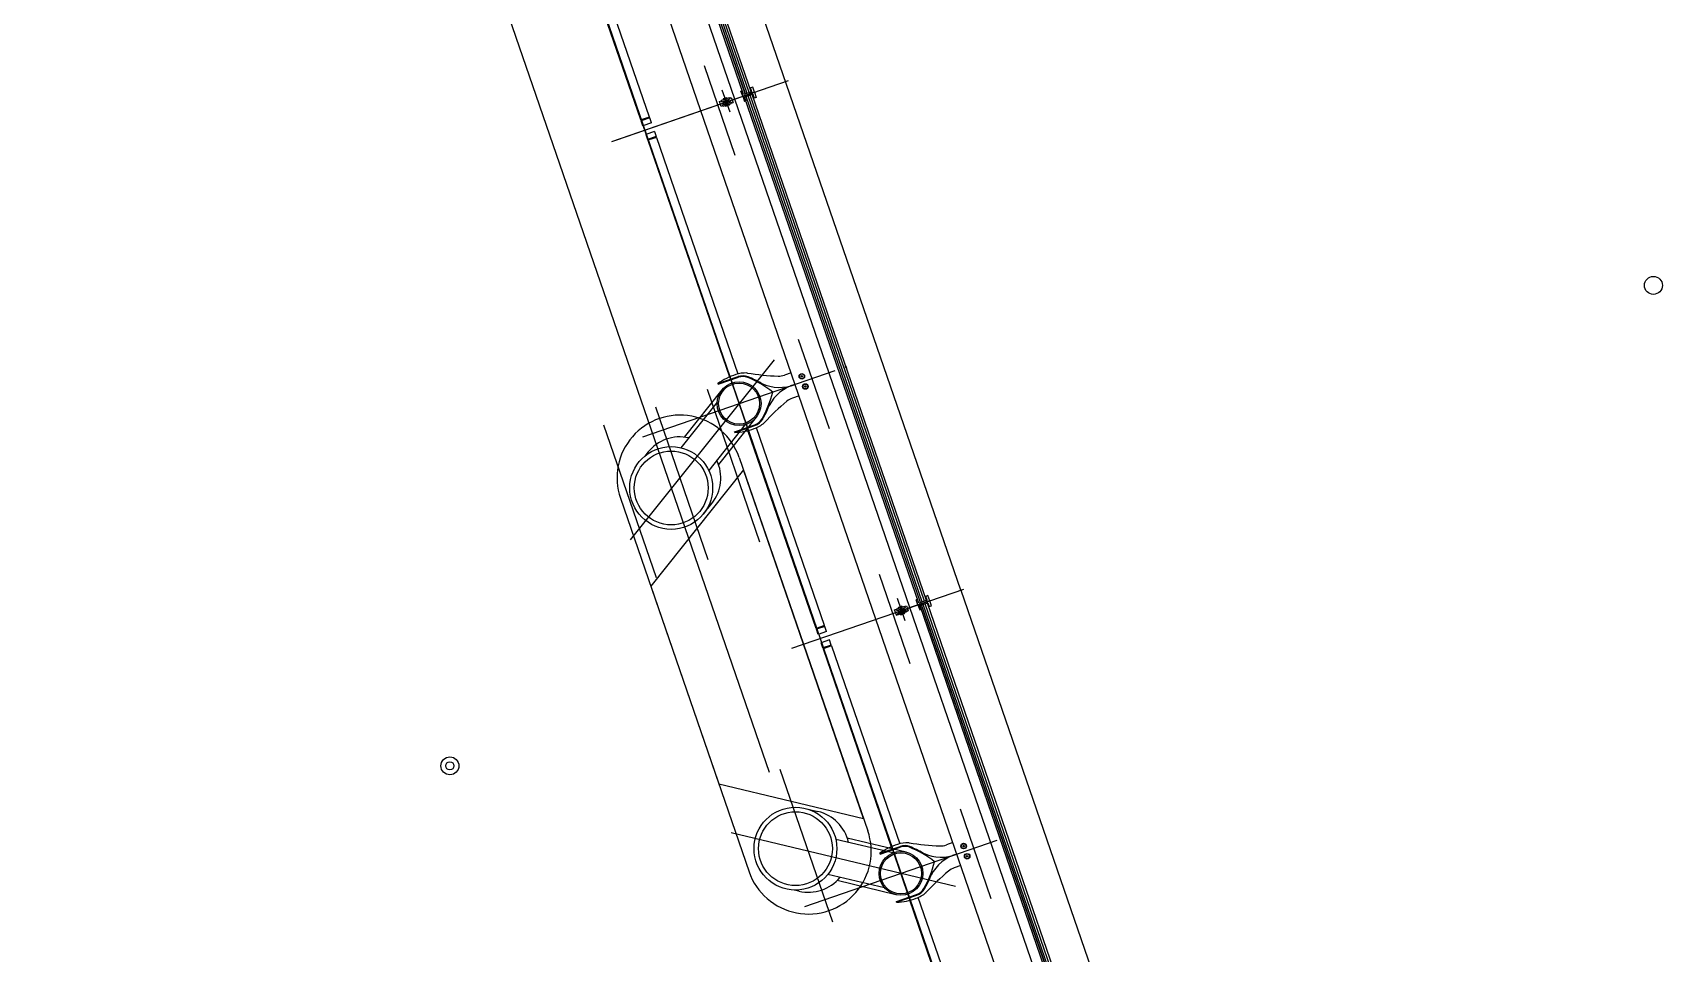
# Model space of a CAD drawing. Extents: x 809487 to 809680, y 818779 to 819225.
# Drawn here: x 809576.81 to 809585.9, y 819064.12 to 819069.26 of the extents above; entities that cross this region are included whole.
import ezdxf

# ---------------------------------------------------------------- set-up
doc = ezdxf.new("R2010")
doc.units = 0
for name, color, linetype in [('F-RC', 7, 'Continuous'), ('MAJ214__', 7, 'Continuous'), ('MAJ270__', 7, 'Continuous'), ('MAJ292__', 7, 'Continuous'), ('MAJ314__', 7, 'Continuous'), ('MAJ314__scope', 7, 'Continuous')]:
    doc.layers.add(name, color=color, linetype=linetype)

msp = doc.modelspace()

# ---------------------------------------------------------------- linework, layer by layer
at = {"layer": 'F-RC'}
for p, q in [((809580.2035, 819068.7715), (809579.7412, 819070.1141)), ((809580.2508, 819068.7877), (809579.7885, 819070.1304)), ((809580.2508, 819068.7877), (809580.2035, 819068.7715)), ((809580.2524, 819068.783), (809580.2052, 819068.7667)), ((809580.2149, 819068.7384), (809580.2052, 819068.7667)), ((809580.2071, 819068.7674), (809580.2054, 819068.7721)), ((809580.2622, 819068.7546), (809580.2149, 819068.7384)), ((809580.2506, 819068.7824), (809580.2489, 819068.7871)), ((809580.2622, 819068.7546), (809580.2524, 819068.783)), ((809580.2785, 819068.7074), (809580.2312, 819068.6911)), ((809580.2312, 819068.6911), (809580.241, 819068.6627)), ((809580.2883, 819068.679), (809580.241, 819068.6627)), ((809580.2899, 819068.6743), (809580.2426, 819068.658)), ((809580.2426, 819068.658), (809580.6972, 819067.3379)), ((809580.2429, 819068.6634), (809580.2445, 819068.6586)), ((809580.2785, 819068.7074), (809580.2883, 819068.679)), ((809580.2864, 819068.6783), (809580.288, 819068.6736)), ((809580.2899, 819068.6743), (809580.7443, 819067.3546)), ((809581.1802, 819065.9349), (809580.8001, 819067.039)), ((809581.2275, 819065.9512), (809580.8475, 819067.0549)), ((809581.2275, 819065.9512), (809581.1802, 819065.9349)), ((809581.2292, 819065.9464), (809581.1819, 819065.9302)), ((809581.1916, 819065.9018), (809581.1819, 819065.9302)), ((809581.1838, 819065.9308), (809581.1821, 819065.9355)), ((809581.2389, 819065.9181), (809581.1916, 819065.9018)), ((809581.2273, 819065.9458), (809581.2256, 819065.9505)), ((809581.2389, 819065.9181), (809581.2292, 819065.9464)), ((809581.2552, 819065.8708), (809581.2079, 819065.8545)), ((809581.2552, 819065.8708), (809581.2079, 819065.8545)), ((809581.2177, 819065.8262), (809581.2079, 819065.8545)), ((809581.265, 819065.8424), (809581.2177, 819065.8262)), ((809581.2666, 819065.8377), (809581.2193, 819065.8214)), ((809581.2212, 819065.8221), (809581.2196, 819065.8268)), ((809581.265, 819065.8424), (809581.2552, 819065.8708)), ((809581.2647, 819065.8371), (809581.2631, 819065.8418)), ((809581.2666, 819065.8377), (809581.6466, 819064.734)), ((809581.2193, 819065.8214), (809581.5995, 819064.7174)), ((809582.1488, 819063.122), (809581.7024, 819064.4185)), ((809582.1961, 819063.1383), (809581.7498, 819064.4343))]:
    msp.add_line(p, q, dxfattribs=at)
at = {"layer": 'MAJ214__'}
for p, q in [((809580.7856, 819068.9164), (809579.8138, 819071.7387)), ((809580.7863, 819068.9166), (809579.8145, 819071.739)), ((809580.7958, 819068.9199), (809579.824, 819071.7422)), ((809580.8071, 819068.9238), (809579.8353, 819071.7461)), ((809581.7033, 819066.0515), (809579.7515, 819071.7199)), ((809580.6413, 819068.8746), (809580.6517, 819068.8782)), ((809580.6511, 819068.8462), (809580.6413, 819068.8746)), ((809580.6615, 819068.8498), (809580.6511, 819068.8462)), ((809580.696, 819068.8947), (809580.652, 819068.8796)), ((809580.6534, 819068.8721), (809580.661, 819068.8748)), ((809580.6667, 819068.8582), (809580.6591, 819068.8556)), ((809580.6611, 819068.8748), (809580.6919, 819068.8854)), ((809580.6618, 819068.8872), (809580.6836, 819068.8947)), ((809580.6624, 819068.8885), (809580.6618, 819068.8872)), ((809580.6618, 819068.8872), (809580.6628, 819068.8844)), ((809580.6823, 819068.8953), (809580.6624, 819068.8885)), ((809580.6628, 819068.8844), (809580.6845, 819068.8919)), ((809580.6651, 819068.8852), (809580.6648, 819068.8845)), ((809580.665, 819068.8841), (809580.6648, 819068.8845)), ((809580.6668, 819068.8583), (809580.6976, 819068.8689)), ((809580.6958, 819068.8592), (809580.674, 819068.8517)), ((809580.674, 819068.8517), (809580.675, 819068.8489)), ((809580.6967, 819068.8564), (809580.675, 819068.8489)), ((809580.6763, 819068.8483), (809580.675, 819068.8489)), ((809580.6759, 819068.8524), (809580.6756, 819068.8533)), ((809580.6763, 819068.8483), (809580.6961, 819068.8551)), ((809580.6822, 819068.891), (809580.6828, 819068.8907)), ((809580.6823, 819068.8953), (809580.6836, 819068.8947)), ((809580.683, 819068.8903), (809580.6828, 819068.8907)), ((809580.6836, 819068.8947), (809580.6845, 819068.8919)), ((809580.6995, 819068.888), (809580.6919, 819068.8854)), ((809580.6939, 819068.8586), (809580.6935, 819068.8595)), ((809580.6958, 819068.8592), (809580.6967, 819068.8564)), ((809580.6961, 819068.8551), (809580.6967, 819068.8564)), ((809580.6971, 819068.8938), (809580.7075, 819068.8974)), ((809580.7068, 819068.8654), (809580.7172, 819068.869)), ((809580.7075, 819068.8974), (809580.7172, 819068.869)), ((809581.7623, 819066.0798), (809580.7905, 819068.9022)), ((809581.763, 819066.08), (809580.7912, 819068.9024)), ((809581.7725, 819066.0833), (809580.8007, 819068.9057)), ((809581.7838, 819066.0872), (809580.812, 819068.9096)), ((809581.618, 819066.038), (809581.6284, 819066.0416)), ((809581.6229, 819066.0239), (809581.618, 819066.038)), ((809581.6278, 819066.0097), (809581.6229, 819066.0239)), ((809581.6245, 819066.0191), (809581.6278, 819066.0097)), ((809581.6278, 819066.0097), (809581.6382, 819066.0133)), ((809581.6382, 819066.0133), (809581.6278, 819066.0097)), ((809581.6727, 819066.0582), (809581.6287, 819066.043)), ((809581.6301, 819066.0356), (809581.6377, 819066.0382)), ((809581.6358, 819066.019), (809581.6434, 819066.0216)), ((809581.6434, 819066.0216), (809581.6358, 819066.019)), ((809581.6378, 819066.0382), (809581.6686, 819066.0488)), ((809581.6385, 819066.0506), (809581.6603, 819066.0581)), ((809581.6391, 819066.0519), (809581.6385, 819066.0506)), ((809581.6385, 819066.0506), (809581.6395, 819066.0478)), ((809581.659, 819066.0588), (809581.6391, 819066.0519)), ((809581.6833, 819066.0275), (809581.6393, 819066.0123)), ((809581.6395, 819066.0478), (809581.6612, 819066.0553)), ((809581.6419, 819066.0486), (809581.6415, 819066.048)), ((809581.6417, 819066.0475), (809581.6415, 819066.048)), ((809581.6435, 819066.0217), (809581.6743, 819066.0323)), ((809581.6435, 819066.0217), (809581.6743, 819066.0323)), ((809581.6507, 819066.0152), (809581.6725, 819066.0227)), ((809581.6725, 819066.0227), (809581.6507, 819066.0152)), ((809581.6517, 819066.0124), (809581.6507, 819066.0152)), ((809581.6507, 819066.0152), (809581.6517, 819066.0124)), ((809581.6517, 819066.0124), (809581.6734, 819066.0198)), ((809581.6734, 819066.0198), (809581.6517, 819066.0124)), ((809581.653, 819066.0117), (809581.6517, 819066.0124)), ((809581.653, 819066.0117), (809581.6517, 819066.0124)), ((809581.6523, 819066.0168), (809581.6524, 819066.0163)), ((809581.6526, 819066.0158), (809581.6523, 819066.0168)), ((809581.6531, 819066.016), (809581.6524, 819066.0163)), ((809581.6728, 819066.0186), (809581.653, 819066.0117)), ((809581.653, 819066.0117), (809581.6728, 819066.0186)), ((809581.6589, 819066.0545), (809581.6595, 819066.0542)), ((809581.659, 819066.0588), (809581.6603, 819066.0581)), ((809581.6597, 819066.0537), (809581.6595, 819066.0542)), ((809581.6603, 819066.0581), (809581.6612, 819066.0553)), ((809581.6762, 819066.0515), (809581.6686, 819066.0488)), ((809581.6701, 819066.0219), (809581.6704, 819066.0225)), ((809581.6702, 819066.023), (809581.6704, 819066.0225)), ((809581.6706, 819066.022), (809581.6702, 819066.023)), ((809581.6734, 819066.0198), (809581.6725, 819066.0227)), ((809581.6725, 819066.0227), (809581.6734, 819066.0198)), ((809581.6728, 819066.0186), (809581.6734, 819066.0198)), ((809581.6728, 819066.0186), (809581.6734, 819066.0198)), ((809581.6738, 819066.0572), (809581.6842, 819066.0608)), ((809581.6819, 819066.0349), (809581.6743, 819066.0323)), ((809581.6835, 819066.0289), (809581.6939, 819066.0325)), ((809581.6835, 819066.0289), (809581.6939, 819066.0325)), ((809581.6842, 819066.0608), (809581.6891, 819066.0466)), ((809581.6891, 819066.0466), (809581.6939, 819066.0325)), ((809581.6939, 819066.0325), (809581.6907, 819066.0419)), ((809582.68, 819063.215), (809581.7033, 819066.0515)), ((809582.739, 819063.2432), (809581.7672, 819066.0656)), ((809582.7397, 819063.2435), (809581.7679, 819066.0659)), ((809582.7492, 819063.2467), (809581.7774, 819066.0691)), ((809582.7605, 819063.2507), (809581.7887, 819066.073))]:
    msp.add_line(p, q, dxfattribs=at)
for points in [[(809580.6626, 819068.8489), (809580.7066, 819068.864)], [(809580.6329, 819067.301), (809580.7457, 819067.3398)], [(809580.7268, 819067.0285), (809580.8396, 819067.0673)], [(809581.6393, 819066.0123), (809581.6833, 819066.0275)], [(809581.5353, 819064.6805), (809581.6481, 819064.7193)], [(809581.6291, 819064.408), (809581.7419, 819064.4468)]]:
    msp.add_lwpolyline(points, dxfattribs=at)
for centre, radius in [((809580.6793, 819068.8718), 0.006), ((809581.1005, 819067.3413), 0.0155), ((809581.1005, 819067.3413), 0.0135), ((809581.1005, 819067.3413), 0.0042), ((809581.1201, 819067.2846), 0.0155), ((809581.1201, 819067.2846), 0.0135), ((809581.1201, 819067.2846), 0.0042), ((809582.0028, 819064.7208), 0.0155), ((809582.0028, 819064.7208), 0.0135), ((809582.0028, 819064.7208), 0.0042), ((809582.0224, 819064.6641), 0.0155), ((809582.0224, 819064.6641), 0.0135), ((809582.0224, 819064.6641), 0.0042)]:
    msp.add_circle(centre, radius, dxfattribs=at)
for centre, radius, start, end in [((809580.6793, 819068.8718), 0.0095, 146.69488, 251.30512), ((809580.6793, 819068.8718), 0.0109, 101.1265, 116.87349), ((809580.6793, 819068.8718), 0.0109, 281.1265, 296.87349), ((809580.6793, 819068.8718), 0.0095, 325.18264, 72.81736), ((809580.7715, 819067.2649), 0.0792, 68.03764, 109), ((809580.5891, 819066.8125), 0.567, 59.89592, 68.03764), ((809580.8835, 819067.3204), 0.02, 239.89592, 251.32459), ((809580.9755, 819067.5101), 0.2307, 244.76877, 292.32268), ((809581.1254, 819067.0746), 0.2307, 105.67731, 153.23123), ((809581.1254, 819067.0746), 0.2307, 105.67731, 112.32268), ((809580.9755, 819067.5101), 0.2307, 285.67731, 292.32268), ((809580.8138, 819067.1422), 0.0792, 289, 329.96236), ((809580.3915, 819067.3864), 0.567, 329.96236, 338.10407), ((809580.9362, 819067.1675), 0.02, 146.67541, 158.10407), ((809581.656, 819066.0352), 0.0095, 146.69488, 199.00008), ((809581.656, 819066.0352), 0.0095, 198.99991, 251.30512), ((809581.656, 819066.0352), 0.0095, 199.00008, 251.30512), ((809581.656, 819066.0352), 0.006, 18.99986, 199.00013), ((809581.656, 819066.0352), 0.006, 198.99986, 19.00013), ((809581.656, 819066.0352), 0.006, 199.00013, 18.99986), ((809581.656, 819066.0352), 0.0109, 101.1265, 116.87349), ((809581.656, 819066.0352), 0.0109, 281.1265, 296.87349), ((809581.656, 819066.0352), 0.0109, 281.1265, 296.87349), ((809581.656, 819066.0352), 0.0095, 18.99991, 72.81736), ((809581.656, 819066.0352), 0.0095, 325.18264, 19.00008), ((809581.656, 819066.0352), 0.0095, 325.18264, 18.99991), ((809581.6739, 819064.6444), 0.0792, 68.03764, 109), ((809581.4914, 819064.192), 0.567, 59.89592, 68.03764), ((809581.7859, 819064.6999), 0.02, 239.89592, 251.32459), ((809581.8778, 819064.8896), 0.2307, 244.76877, 292.32268), ((809582.0277, 819064.4541), 0.2307, 105.67731, 153.23123), ((809581.8778, 819064.8896), 0.2307, 285.67731, 292.32268), ((809582.0277, 819064.4541), 0.2307, 105.67731, 112.32268), ((809581.2938, 819064.7659), 0.567, 329.96236, 338.10407), ((809581.8385, 819064.547), 0.02, 146.67541, 158.10407), ((809581.7161, 819064.5217), 0.0792, 289, 329.96236)]:
    msp.add_arc(centre, radius, start, end, dxfattribs=at)
for points, degree in [([(809580.6517, 819068.8789), (809580.6517, 819068.8789), (809580.6517, 819068.879), (809580.6517, 819068.8791), (809580.6517, 819068.8791), (809580.6517, 819068.8792), (809580.6518, 819068.8792), (809580.6518, 819068.8793), (809580.6518, 819068.8793), (809580.6518, 819068.8794), (809580.6518, 819068.8794), (809580.6519, 819068.8795), (809580.6519, 819068.8795), (809580.6519, 819068.8796), (809580.652, 819068.8796), (809580.652, 819068.8796)], 3), ([(809580.6525, 819068.8727), (809580.6524, 819068.873), (809580.6523, 819068.8734), (809580.6521, 819068.8742), (809580.652, 819068.8748), (809580.6519, 819068.8759), (809580.6518, 819068.8765), (809580.6517, 819068.8776), (809580.6517, 819068.8783), (809580.6517, 819068.8789)], 3), ([(809580.6525, 819068.8727), (809580.6525, 819068.8727), (809580.6526, 819068.8727), (809580.6526, 819068.8726), (809580.6526, 819068.8726), (809580.6526, 819068.8725), (809580.6526, 819068.8725), (809580.6526, 819068.8725)], 3), ([(809580.6534, 819068.8721), (809580.6534, 819068.8721), (809580.6534, 819068.8721), (809580.6533, 819068.8721), (809580.6533, 819068.8721), (809580.6532, 819068.8721), (809580.6532, 819068.8721), (809580.653, 819068.8721), (809580.653, 819068.8721), (809580.6528, 819068.8722), (809580.6528, 819068.8723), (809580.6527, 819068.8724), (809580.6526, 819068.8724), (809580.6526, 819068.8725)], 3), ([(809580.6587, 819068.8548), (809580.6587, 819068.8549), (809580.6587, 819068.8549), (809580.6586, 819068.855), (809580.6587, 819068.8551), (809580.6587, 819068.8552), (809580.6587, 819068.8553), (809580.6588, 819068.8554), (809580.6588, 819068.8555), (809580.6589, 819068.8555), (809580.659, 819068.8556), (809580.6591, 819068.8556), (809580.6591, 819068.8556), (809580.6591, 819068.8556)], 3), ([(809580.6587, 819068.8548), (809580.6587, 819068.8548), (809580.6587, 819068.8548), (809580.6587, 819068.8548), (809580.6587, 819068.8547), (809580.6587, 819068.8547), (809580.6587, 819068.8547), (809580.6588, 819068.8546)], 3), ([(809580.6619, 819068.8493), (809580.6615, 819068.8497), (809580.6612, 819068.8502), (809580.6605, 819068.8512), (809580.6602, 819068.8517), (809580.6596, 819068.8527), (809580.6594, 819068.8532), (809580.659, 819068.854), (809580.6589, 819068.8543), (809580.6588, 819068.8546)], 3), ([(809580.661, 819068.8748), (809580.661, 819068.8747), (809580.661, 819068.8747), (809580.661, 819068.8746), (809580.6611, 819068.8744), (809580.6612, 819068.8738), (809580.6613, 819068.8734), (809580.6615, 819068.8722), (809580.6616, 819068.8711), (809580.662, 819068.8689), (809580.6623, 819068.8677), (809580.6631, 819068.8654), (809580.6635, 819068.8643), (809580.6645, 819068.8622), (809580.6651, 819068.8612), (809580.6658, 819068.8599), (809580.6661, 819068.8594), (809580.6664, 819068.8588), (809580.6665, 819068.8586), (809580.6666, 819068.8583), (809580.6666, 819068.8583), (809580.6667, 819068.8582)], 3), ([(809580.661, 819068.8748), (809580.661, 819068.8748), (809580.6611, 819068.8748), (809580.6611, 819068.8748)], 2), ([(809580.6626, 819068.8489), (809580.6625, 819068.8489), (809580.6625, 819068.8489), (809580.6624, 819068.8489), (809580.6624, 819068.8489), (809580.6623, 819068.8489), (809580.6623, 819068.8489), (809580.6622, 819068.849), (809580.6622, 819068.849), (809580.6621, 819068.849), (809580.6621, 819068.849), (809580.6621, 819068.8491), (809580.662, 819068.8491), (809580.662, 819068.8492), (809580.6619, 819068.8492), (809580.6619, 819068.8493)], 3), ([(809580.6668, 819068.8583), (809580.6668, 819068.8582), (809580.6667, 819068.8582), (809580.6667, 819068.8582)], 2), ([(809580.6668, 819068.8583), (809580.6668, 819068.8582), (809580.6667, 819068.8582), (809580.6667, 819068.8582)], 2), ([(809580.6722, 819068.8783), (809580.6722, 819068.8783), (809580.6722, 819068.8783), (809580.6721, 819068.8782), (809580.6721, 819068.8781), (809580.6719, 819068.8779), (809580.6718, 819068.8777), (809580.6716, 819068.8774), (809580.6714, 819068.8772), (809580.6713, 819068.877)], 3), ([(809580.6743, 819068.8816), (809580.6732, 819068.8798), (809580.6722, 819068.8783)], 2), ([(809580.6762, 819068.8628), (809580.6764, 819068.8627), (809580.6766, 819068.8627), (809580.677, 819068.8625), (809580.6772, 819068.8625), (809580.6775, 819068.8624), (809580.6776, 819068.8623), (809580.6777, 819068.8623), (809580.6777, 819068.8623), (809580.6777, 819068.8623)], 3), ([(809580.6808, 819068.8813), (809580.6791, 819068.8819), (809580.6772, 819068.8825)], 2), ([(809580.6777, 819068.8623), (809580.6794, 819068.8617), (809580.6814, 819068.8611)], 2), ([(809580.6823, 819068.8808), (809580.6821, 819068.8809), (809580.6819, 819068.8809), (809580.6815, 819068.8811), (809580.6813, 819068.8811), (809580.6811, 819068.8812), (809580.681, 819068.8813), (809580.6809, 819068.8813), (809580.6809, 819068.8813), (809580.6808, 819068.8813)], 3), ([(809580.6842, 819068.862), (809580.6854, 819068.8638), (809580.6864, 819068.8653)], 2), ([(809580.6864, 819068.8653), (809580.6864, 819068.8653), (809580.6864, 819068.8653), (809580.6864, 819068.8654), (809580.6865, 819068.8655), (809580.6866, 819068.8657), (809580.6867, 819068.8659), (809580.687, 819068.8662), (809580.6871, 819068.8664), (809580.6872, 819068.8666)], 3), ([(809580.6976, 819068.8689), (809580.6976, 819068.8689), (809580.6976, 819068.8689), (809580.6975, 819068.869), (809580.6975, 819068.8692), (809580.6973, 819068.8698), (809580.6973, 819068.8702), (809580.6971, 819068.8715), (809580.697, 819068.8725), (809580.6965, 819068.8747), (809580.6962, 819068.8759), (809580.6954, 819068.8782), (809580.695, 819068.8794), (809580.694, 819068.8814), (809580.6935, 819068.8824), (809580.6927, 819068.8837), (809580.6925, 819068.8842), (809580.6921, 819068.8848), (809580.692, 819068.885), (809580.6919, 819068.8853), (809580.6919, 819068.8854), (809580.6919, 819068.8854)], 3), ([(809580.696, 819068.8947), (809580.696, 819068.8947), (809580.696, 819068.8948), (809580.6961, 819068.8947), (809580.6962, 819068.8947), (809580.6962, 819068.8947), (809580.6963, 819068.8947), (809580.6963, 819068.8946), (809580.6963, 819068.8946), (809580.6964, 819068.8946), (809580.6964, 819068.8946), (809580.6965, 819068.8945), (809580.6965, 819068.8945), (809580.6966, 819068.8944), (809580.6966, 819068.8944), (809580.6966, 819068.8943)], 3), ([(809580.6966, 819068.8943), (809580.697, 819068.8939), (809580.6974, 819068.8934), (809580.698, 819068.8924), (809580.6983, 819068.8919), (809580.6989, 819068.8909), (809580.6991, 819068.8904), (809580.6995, 819068.8896), (809580.6997, 819068.8893), (809580.6998, 819068.889)], 3), ([(809580.7052, 819068.8715), (809580.7045, 819068.8712), (809580.7039, 819068.871), (809580.7023, 819068.8705), (809580.7014, 819068.8702), (809580.6998, 819068.8696), (809580.6992, 819068.8694), (809580.6983, 819068.8691), (809580.6979, 819068.869), (809580.6976, 819068.8689)], 3), ([(809580.7052, 819068.8715), (809580.7043, 819068.8712), (809580.7034, 819068.8709), (809580.7025, 819068.8706), (809580.7013, 819068.8701), (809580.7, 819068.8697), (809580.6987, 819068.8692), (809580.6983, 819068.8691), (809580.698, 819068.869), (809580.6976, 819068.8689)], 3), ([(809580.6999, 819068.8888), (809580.6999, 819068.8888), (809580.6999, 819068.8887), (809580.6999, 819068.8886), (809580.6999, 819068.8885), (809580.6999, 819068.8884), (809580.6998, 819068.8883), (809580.6997, 819068.8882), (809580.6997, 819068.8881), (809580.6996, 819068.8881), (809580.6995, 819068.888), (809580.6995, 819068.888), (809580.6995, 819068.888), (809580.6995, 819068.888)], 3), ([(809580.6999, 819068.8888), (809580.6999, 819068.8888), (809580.6998, 819068.8888), (809580.6998, 819068.8889), (809580.6998, 819068.8889), (809580.6998, 819068.8889), (809580.6998, 819068.889), (809580.6998, 819068.889)], 3), ([(809580.7052, 819068.8715), (809580.7052, 819068.8715), (809580.7052, 819068.8715), (809580.7052, 819068.8715), (809580.7053, 819068.8715), (809580.7053, 819068.8715), (809580.7054, 819068.8715), (809580.7055, 819068.8715), (809580.7056, 819068.8715), (809580.7057, 819068.8714), (809580.7058, 819068.8714), (809580.7059, 819068.8712), (809580.7059, 819068.8712), (809580.7059, 819068.8711)], 3), ([(809580.706, 819068.8709), (809580.706, 819068.8709), (809580.706, 819068.871), (809580.706, 819068.871), (809580.706, 819068.871), (809580.706, 819068.8711), (809580.7059, 819068.8711), (809580.7059, 819068.8711)], 3), ([(809580.706, 819068.8709), (809580.7061, 819068.8706), (809580.7062, 819068.8702), (809580.7064, 819068.8694), (809580.7065, 819068.8688), (809580.7067, 819068.8677), (809580.7067, 819068.8671), (809580.7068, 819068.866), (809580.7068, 819068.8654), (809580.7068, 819068.8647)], 3), ([(809580.7068, 819068.8647), (809580.7068, 819068.8647), (809580.7068, 819068.8646), (809580.7068, 819068.8645), (809580.7068, 819068.8645), (809580.7068, 819068.8644), (809580.7068, 819068.8644), (809580.7068, 819068.8643), (809580.7068, 819068.8643), (809580.7067, 819068.8642), (809580.7067, 819068.8642), (809580.7067, 819068.8641), (809580.7067, 819068.8641), (809580.7066, 819068.864), (809580.7066, 819068.864), (809580.7066, 819068.864)], 3), ([(809581.6284, 819066.0423), (809581.6284, 819066.0424), (809581.6284, 819066.0424), (809581.6284, 819066.0425), (809581.6284, 819066.0426), (809581.6285, 819066.0427), (809581.6285, 819066.0427), (809581.6285, 819066.0428), (809581.6285, 819066.0428), (809581.6285, 819066.0428), (809581.6285, 819066.0429), (809581.6286, 819066.0429), (809581.6286, 819066.043), (809581.6286, 819066.043), (809581.6287, 819066.043), (809581.6287, 819066.043)], 3), ([(809581.6292, 819066.0362), (809581.6291, 819066.0365), (809581.6291, 819066.0368), (809581.6289, 819066.0377), (809581.6287, 819066.0382), (809581.6286, 819066.0393), (809581.6285, 819066.0399), (809581.6284, 819066.0411), (809581.6284, 819066.0417), (809581.6284, 819066.0423)], 3), ([(809581.6292, 819066.0362), (809581.6292, 819066.0361), (809581.6293, 819066.0361), (809581.6293, 819066.036), (809581.6293, 819066.036), (809581.6293, 819066.036), (809581.6293, 819066.036), (809581.6293, 819066.036)], 3), ([(809581.6301, 819066.0356), (809581.6301, 819066.0356), (809581.6301, 819066.0356), (809581.63, 819066.0356), (809581.63, 819066.0356), (809581.6299, 819066.0355), (809581.6299, 819066.0355), (809581.6297, 819066.0356), (809581.6297, 819066.0356), (809581.6295, 819066.0356), (809581.6295, 819066.0357), (809581.6294, 819066.0358), (809581.6293, 819066.0359), (809581.6293, 819066.036)], 3), ([(809581.6358, 819066.019), (809581.6358, 819066.019), (809581.6358, 819066.019), (809581.6357, 819066.019), (809581.6357, 819066.019), (809581.6356, 819066.019), (809581.6356, 819066.0189), (809581.6355, 819066.0189), (809581.6355, 819066.0188), (809581.6354, 819066.0187), (809581.6354, 819066.0186), (809581.6354, 819066.0184), (809581.6354, 819066.0183), (809581.6354, 819066.0183)], 3), ([(809581.6354, 819066.0183), (809581.6354, 819066.0183), (809581.6354, 819066.0183), (809581.6354, 819066.0184), (809581.6354, 819066.0185), (809581.6354, 819066.0187), (809581.6354, 819066.0187), (809581.6355, 819066.0189), (809581.6355, 819066.0189), (809581.6356, 819066.019), (809581.6357, 819066.019), (809581.6358, 819066.019), (809581.6358, 819066.019), (809581.6358, 819066.019)], 3), ([(809581.6355, 819066.0181), (809581.6355, 819066.0181), (809581.6354, 819066.0181), (809581.6354, 819066.0182), (809581.6354, 819066.0182), (809581.6354, 819066.0182), (809581.6354, 819066.0183), (809581.6354, 819066.0183)], 3), ([(809581.6354, 819066.0183), (809581.6354, 819066.0183), (809581.6354, 819066.0182), (809581.6354, 819066.0182), (809581.6354, 819066.0182), (809581.6354, 819066.0181), (809581.6355, 819066.0181), (809581.6355, 819066.0181)], 3), ([(809581.6355, 819066.0181), (809581.6356, 819066.0178), (809581.6357, 819066.0174), (809581.6361, 819066.0166), (809581.6363, 819066.0161), (809581.6369, 819066.0152), (809581.6372, 819066.0147), (809581.6379, 819066.0137), (809581.6382, 819066.0132), (809581.6386, 819066.0127)], 3), ([(809581.6386, 819066.0127), (809581.6382, 819066.0132), (809581.6379, 819066.0137), (809581.6372, 819066.0147), (809581.6369, 819066.0152), (809581.6363, 819066.0161), (809581.6361, 819066.0166), (809581.6357, 819066.0174), (809581.6356, 819066.0178), (809581.6355, 819066.0181)], 3), ([(809581.6377, 819066.0382), (809581.6377, 819066.0382), (809581.6378, 819066.0382), (809581.6378, 819066.0382)], 2), ([(809581.6377, 819066.0382), (809581.6377, 819066.0382), (809581.6377, 819066.0382), (809581.6377, 819066.038), (809581.6378, 819066.0378), (809581.6379, 819066.0372), (809581.638, 819066.0368), (809581.6382, 819066.0356), (809581.6383, 819066.0346), (809581.6387, 819066.0323), (809581.639, 819066.0311), (809581.6395, 819066.0298), (809581.6395, 819066.0297), (809581.6395, 819066.0296)], 3), ([(809581.6386, 819066.0127), (809581.6386, 819066.0127), (809581.6387, 819066.0126), (809581.6388, 819066.0125), (809581.6388, 819066.0125), (809581.6388, 819066.0125), (809581.6389, 819066.0124), (809581.6389, 819066.0124), (809581.639, 819066.0124), (809581.639, 819066.0124), (809581.639, 819066.0123), (809581.6391, 819066.0123), (809581.6391, 819066.0123), (809581.6392, 819066.0123), (809581.6393, 819066.0123), (809581.6393, 819066.0123)], 3), ([(809581.6393, 819066.0123), (809581.6392, 819066.0123), (809581.6392, 819066.0123), (809581.6391, 819066.0123), (809581.6391, 819066.0123), (809581.639, 819066.0124), (809581.639, 819066.0124), (809581.6389, 819066.0124), (809581.6389, 819066.0124), (809581.6388, 819066.0125), (809581.6388, 819066.0125), (809581.6388, 819066.0125), (809581.6387, 819066.0126), (809581.6387, 819066.0126), (809581.6386, 819066.0127), (809581.6386, 819066.0127)], 3), ([(809581.6434, 819066.0216), (809581.6434, 819066.0217), (809581.6433, 819066.0217), (809581.6433, 819066.0218), (809581.6432, 819066.022), (809581.643, 819066.0226), (809581.6428, 819066.0229), (809581.6422, 819066.024), (809581.6416, 819066.0249), (809581.6406, 819066.0269), (809581.6401, 819066.0281), (809581.6396, 819066.0294), (809581.6396, 819066.0295), (809581.6395, 819066.0296)], 3), ([(809581.6395, 819066.0296), (809581.6399, 819066.0286), (809581.6403, 819066.0276), (809581.6412, 819066.0256), (809581.6418, 819066.0247), (809581.6425, 819066.0234), (809581.6428, 819066.0229), (809581.6431, 819066.0222), (809581.6432, 819066.022), (809581.6433, 819066.0218), (809581.6433, 819066.0217), (809581.6434, 819066.0216)], 3), ([(809581.6434, 819066.0216), (809581.6434, 819066.0217), (809581.6435, 819066.0217), (809581.6435, 819066.0217)], 2), ([(809581.6435, 819066.0217), (809581.6435, 819066.0217), (809581.6434, 819066.0217), (809581.6434, 819066.0216)], 2), ([(809581.6435, 819066.0217), (809581.6435, 819066.0217), (809581.6434, 819066.0217), (809581.6434, 819066.0216)], 2), ([(809581.6489, 819066.0418), (809581.6489, 819066.0418), (809581.6489, 819066.0417), (809581.6488, 819066.0417), (809581.6488, 819066.0416), (809581.6486, 819066.0413), (809581.6485, 819066.0412), (809581.6483, 819066.0408), (809581.6481, 819066.0406), (809581.648, 819066.0405)], 3), ([(809581.651, 819066.045), (809581.6499, 819066.0433), (809581.6489, 819066.0418)], 2), ([(809581.6544, 819066.0257), (809581.6544, 819066.0258), (809581.6544, 819066.0258), (809581.6543, 819066.0258), (809581.6542, 819066.0258), (809581.6539, 819066.0259), (809581.6537, 819066.026), (809581.6533, 819066.0261), (809581.6531, 819066.0262), (809581.6529, 819066.0262)], 3), ([(809581.6529, 819066.0262), (809581.6531, 819066.0262), (809581.6533, 819066.0261), (809581.6537, 819066.026), (809581.6539, 819066.0259), (809581.6542, 819066.0258), (809581.6543, 819066.0258), (809581.6544, 819066.0258), (809581.6544, 819066.0258), (809581.6544, 819066.0257)], 3), ([(809581.6575, 819066.0447), (809581.6558, 819066.0453), (809581.6539, 819066.046)], 2), ([(809581.6581, 819066.0245), (809581.6561, 819066.0252), (809581.6544, 819066.0257)], 2), ([(809581.6544, 819066.0257), (809581.6561, 819066.0252), (809581.6581, 819066.0245)], 2), ([(809581.659, 819066.0442), (809581.6588, 819066.0443), (809581.6586, 819066.0444), (809581.6582, 819066.0445), (809581.658, 819066.0446), (809581.6578, 819066.0447), (809581.6577, 819066.0447), (809581.6576, 819066.0447), (809581.6576, 819066.0447), (809581.6575, 819066.0447)], 3), ([(809581.6631, 819066.0287), (809581.6621, 819066.0272), (809581.6609, 819066.0255)], 2), ([(809581.6609, 819066.0255), (809581.6621, 819066.0272), (809581.6631, 819066.0287)], 2), ([(809581.6639, 819066.03), (809581.6638, 819066.0299), (809581.6637, 819066.0297), (809581.6635, 819066.0293), (809581.6633, 819066.0291), (809581.6632, 819066.0289), (809581.6631, 819066.0288), (809581.6631, 819066.0288), (809581.6631, 819066.0287), (809581.6631, 819066.0287)], 3), ([(809581.6631, 819066.0287), (809581.6631, 819066.0287), (809581.6631, 819066.0288), (809581.6631, 819066.0288), (809581.6632, 819066.0289), (809581.6633, 819066.0291), (809581.6635, 819066.0293), (809581.6637, 819066.0297), (809581.6638, 819066.0299), (809581.6639, 819066.03)], 3), ([(809581.6724, 819066.0409), (809581.6721, 819066.0419), (809581.6717, 819066.0429), (809581.6707, 819066.0449), (809581.6702, 819066.0458), (809581.6694, 819066.0471), (809581.6692, 819066.0476), (809581.6688, 819066.0483), (809581.6687, 819066.0485), (809581.6686, 819066.0487), (809581.6686, 819066.0488), (809581.6686, 819066.0488)], 3), ([(809581.6724, 819066.0409), (809581.6728, 819066.0399), (809581.673, 819066.0389), (809581.6735, 819066.0367), (809581.6737, 819066.0357), (809581.6739, 819066.0342), (809581.674, 819066.0336), (809581.6741, 819066.0329), (809581.6742, 819066.0327), (809581.6742, 819066.0324), (809581.6743, 819066.0324), (809581.6743, 819066.0323)], 3), ([(809581.6743, 819066.0323), (809581.6743, 819066.0323), (809581.6743, 819066.0323), (809581.6742, 819066.0325), (809581.6742, 819066.0327), (809581.674, 819066.0333), (809581.674, 819066.0336), (809581.6738, 819066.0349), (809581.6737, 819066.0359), (809581.6732, 819066.0382), (809581.6729, 819066.0394), (809581.6725, 819066.0407), (809581.6724, 819066.0408), (809581.6724, 819066.0409)], 3), ([(809581.6727, 819066.0582), (809581.6727, 819066.0582), (809581.6727, 819066.0582), (809581.6728, 819066.0582), (809581.6729, 819066.0582), (809581.6729, 819066.0581), (809581.673, 819066.0581), (809581.673, 819066.0581), (809581.6731, 819066.0581), (809581.6731, 819066.058), (809581.6731, 819066.058), (809581.6732, 819066.058), (809581.6732, 819066.0579), (809581.6733, 819066.0579), (809581.6733, 819066.0578), (809581.6734, 819066.0578)], 3), ([(809581.6734, 819066.0578), (809581.6737, 819066.0573), (809581.6741, 819066.0568), (809581.6747, 819066.0558), (809581.675, 819066.0553), (809581.6756, 819066.0544), (809581.6759, 819066.0539), (809581.6762, 819066.0531), (809581.6764, 819066.0527), (809581.6765, 819066.0524)], 3), ([(809581.6819, 819066.0349), (809581.6812, 819066.0347), (809581.6806, 819066.0345), (809581.679, 819066.0339), (809581.6781, 819066.0336), (809581.6765, 819066.0331), (809581.6759, 819066.0329), (809581.675, 819066.0325), (809581.6746, 819066.0324), (809581.6743, 819066.0323)], 3), ([(809581.6819, 819066.0349), (809581.681, 819066.0346), (809581.6801, 819066.0343), (809581.6793, 819066.034), (809581.678, 819066.0336), (809581.6767, 819066.0331), (809581.6754, 819066.0327), (809581.675, 819066.0326), (809581.6747, 819066.0324), (809581.6743, 819066.0323)], 3), ([(809581.6766, 819066.0522), (809581.6766, 819066.0522), (809581.6766, 819066.0522), (809581.6766, 819066.0521), (809581.6766, 819066.052), (809581.6766, 819066.0518), (809581.6765, 819066.0518), (809581.6765, 819066.0516), (809581.6764, 819066.0516), (809581.6763, 819066.0515), (809581.6762, 819066.0515), (809581.6762, 819066.0515), (809581.6762, 819066.0515), (809581.6762, 819066.0515)], 3), ([(809581.6766, 819066.0522), (809581.6766, 819066.0522), (809581.6765, 819066.0523), (809581.6765, 819066.0523), (809581.6765, 819066.0523), (809581.6765, 819066.0524), (809581.6765, 819066.0524), (809581.6765, 819066.0524)], 3), ([(809581.6826, 819066.0345), (809581.6826, 819066.0346), (809581.6826, 819066.0346), (809581.6826, 819066.0347), (809581.6825, 819066.0348), (809581.6824, 819066.0349), (809581.6823, 819066.0349), (809581.6822, 819066.0349), (809581.6821, 819066.0349), (809581.682, 819066.0349), (809581.6819, 819066.0349), (809581.6819, 819066.0349), (809581.6819, 819066.0349), (809581.6819, 819066.0349)], 3), ([(809581.6819, 819066.0349), (809581.6819, 819066.0349), (809581.6819, 819066.0349), (809581.6819, 819066.0349), (809581.682, 819066.0349), (809581.682, 819066.0349), (809581.6821, 819066.0349), (809581.6822, 819066.0349), (809581.6823, 819066.0349), (809581.6824, 819066.0348), (809581.6825, 819066.0348), (809581.6826, 819066.0347), (809581.6826, 819066.0346), (809581.6826, 819066.0345)], 3), ([(809581.6826, 819066.0345), (809581.6827, 819066.0345), (809581.6827, 819066.0345), (809581.6827, 819066.0345), (809581.6827, 819066.0345), (809581.6827, 819066.0344), (809581.6827, 819066.0344), (809581.6827, 819066.0343)], 3), ([(809581.6827, 819066.0343), (809581.6827, 819066.0344), (809581.6827, 819066.0344), (809581.6827, 819066.0345), (809581.6827, 819066.0345), (809581.6827, 819066.0345), (809581.6827, 819066.0345), (809581.6826, 819066.0345)], 3), ([(809581.6835, 819066.0282), (809581.6835, 819066.0288), (809581.6835, 819066.0294), (809581.6834, 819066.0306), (809581.6834, 819066.0312), (809581.6832, 819066.0323), (809581.6831, 819066.0328), (809581.6829, 819066.0337), (809581.6828, 819066.034), (809581.6827, 819066.0343)], 3), ([(809581.6827, 819066.0343), (809581.6828, 819066.034), (809581.6829, 819066.0337), (809581.6831, 819066.0328), (809581.6832, 819066.0323), (809581.6834, 819066.0312), (809581.6834, 819066.0306), (809581.6835, 819066.0294), (809581.6835, 819066.0288), (809581.6835, 819066.0282)], 3), ([(809581.6835, 819066.0282), (809581.6835, 819066.0281), (809581.6835, 819066.0281), (809581.6835, 819066.028), (809581.6835, 819066.0279), (809581.6835, 819066.0278), (809581.6835, 819066.0278), (809581.6835, 819066.0277), (809581.6835, 819066.0277), (809581.6834, 819066.0277), (809581.6834, 819066.0276), (809581.6834, 819066.0276), (809581.6834, 819066.0275), (809581.6833, 819066.0275), (809581.6833, 819066.0275), (809581.6833, 819066.0275)], 3), ([(809581.6833, 819066.0275), (809581.6833, 819066.0275), (809581.6833, 819066.0275), (809581.6834, 819066.0275), (809581.6834, 819066.0276), (809581.6834, 819066.0276), (809581.6834, 819066.0277), (809581.6835, 819066.0277), (809581.6835, 819066.0278), (809581.6835, 819066.0278), (809581.6835, 819066.0279), (809581.6835, 819066.028), (809581.6835, 819066.028), (809581.6835, 819066.0281), (809581.6835, 819066.0281), (809581.6835, 819066.0282)], 3)]:
    msp.add_open_spline(points, degree=degree, dxfattribs=at)
at = {"layer": 'MAJ270__'}
for p, q in [((809576.812, 819077.0588), (809580.9185, 819065.1325)), ((809579.2488, 819071.5521), (809581.2022, 819065.879)), ((809580.7289, 819068.5742), (809580.5572, 819069.0728)), ((809580.0685, 819068.6615), (809581.0267, 819068.9914)), ((809580.6556, 819068.9405), (809580.6984, 819068.8162)), ((809580.8187, 819068.9277), (809580.8236, 819068.9136)), ((809580.2876, 819068.5352), (809580.1775, 819068.8548)), ((809580.872, 819066.8379), (809580.6539, 819067.4712)), ((809581.2544, 819067.0479), (809581.0828, 819067.5465)), ((809580.946, 819067.4336), (809580.1442, 819066.4287)), ((809580.215, 819067.0047), (809581.287, 819067.3738)), ((809581.3443, 819067.4014), (809581.3491, 819067.3873)), ((809580.6915, 819067.3622), (809580.8089, 819067.0213)), ((809580.5726, 819067.2697), (809580.8656, 819066.4185)), ((809580.2842, 819067.1704), (809580.5773, 819066.3192)), ((809579.9958, 819067.0711), (809580.2889, 819066.2199)), ((809581.7056, 819065.7376), (809581.5339, 819066.2362)), ((809581.7056, 819065.7376), (809581.5339, 819066.2362)), ((809581.0452, 819065.8249), (809582.0034, 819066.1549)), ((809581.0452, 819065.8249), (809582.0034, 819066.1549)), ((809581.6323, 819066.1039), (809581.6751, 819065.9796)), ((809581.6323, 819066.1039), (809581.6751, 819065.9796)), ((809581.7954, 819066.0912), (809581.8003, 819066.077)), ((809581.7954, 819066.0912), (809581.8003, 819066.077)), ((809581.7954, 819066.0912), (809581.8003, 819066.077)), ((809581.2022, 819065.879), (809582.1789, 819063.0424)), ((809581.2738, 819064.2962), (809580.9807, 819065.1474)), ((809581.5323, 819064.9201), (809581.7504, 819064.2868)), ((809582.1568, 819064.4274), (809581.9851, 819064.926)), ((809581.9574, 819064.4962), (809580.7069, 819064.7944)), ((809581.1173, 819064.3842), (809582.1893, 819064.7533)), ((809581.7129, 819064.3958), (809581.5955, 819064.7367))]:
    msp.add_line(p, q, dxfattribs=at)
msp.add_lwpolyline([(809580.0413, 819068.6521), (809580.7989, 819068.913)], dxfattribs=at)
for centre, radius in [((809580.8211, 819068.9207), 0.003), ((809585.8487, 819067.8487), 0.05), ((809581.3467, 819067.3944), 0.003), ((809581.7979, 819066.0841), 0.003), ((809581.7979, 819066.0841), 0.003), ((809581.7979, 819066.0841), 0.003), ((809579.1385, 819065.1684), 0.05), ((809579.1385, 819065.1684), 0.05), ((809579.1385, 819065.1684), 0.0228)]:
    msp.add_circle(centre, radius, dxfattribs=at)
at = {"layer": 'MAJ292__'}
for p, q in [((809581.987, 819066.1492), (809578.0801, 819077.4954)), ((809580.7762, 819068.9131), (809579.8043, 819071.7355)), ((809580.8187, 819068.9277), (809579.847, 819071.7498)), ((809581.5142, 819065.9864), (809579.5624, 819071.6548)), ((809580.7688, 819068.9344), (809580.7615, 819068.9318)), ((809580.7713, 819068.9035), (809580.7615, 819068.9318)), ((809580.7762, 819068.9131), (809580.7688, 819068.9344)), ((809580.8368, 819068.926), (809580.7713, 819068.9035)), ((809580.8368, 819068.926), (809580.7713, 819068.9035)), ((809580.822, 819068.9289), (809580.7762, 819068.9131)), ((809580.8269, 819068.9147), (809580.781, 819068.8989)), ((809580.827, 819068.9544), (809580.8147, 819068.9502)), ((809580.822, 819068.9289), (809580.8147, 819068.9502)), ((809581.7954, 819066.0912), (809580.8236, 819068.9136)), ((809580.8269, 819068.9147), (809580.8343, 819068.8934)), ((809580.8368, 819068.926), (809580.827, 819068.9544)), ((809580.8368, 819068.926), (809580.8465, 819068.8977)), ((809580.7713, 819068.9035), (809580.781, 819068.8751)), ((809581.7529, 819066.0765), (809580.781, 819068.8989)), ((809580.781, 819068.8989), (809580.7884, 819068.8776)), ((809580.7884, 819068.8776), (809580.781, 819068.8751)), ((809580.8465, 819068.8977), (809580.8343, 819068.8934)), ((809581.7455, 819066.0978), (809581.7382, 819066.0953)), ((809581.7529, 819066.0765), (809581.7455, 819066.0978)), ((809581.8037, 819066.1178), (809581.7914, 819066.1136)), ((809581.7988, 819066.0923), (809581.7914, 819066.1136)), ((809581.8135, 819066.0895), (809581.8037, 819066.1178)), ((809581.987, 819066.1492), (809582.9661, 819063.3056)), ((809581.748, 819066.0669), (809581.7382, 819066.0953)), ((809581.8135, 819066.0895), (809581.748, 819066.0669)), ((809581.8135, 819066.0895), (809581.748, 819066.0669)), ((809581.7987, 819066.0923), (809581.7529, 819066.0765)), ((809581.7577, 819066.0624), (809582.7296, 819063.24)), ((809581.8003, 819066.077), (809582.7721, 819063.2546)), ((809582.4909, 819063.1499), (809581.5142, 819065.9864))]:
    msp.add_line(p, q, dxfattribs=at)
for points in [[(809580.6329, 819067.301), (809580.6343, 819067.297), (809580.7471, 819067.3358)], [(809581.0411, 819067.3605), (809581.0042, 819067.3478)], [(809581.085, 819067.2329), (809581.0482, 819067.2202)], [(809580.7268, 819067.0285), (809580.7254, 819067.0325), (809580.8382, 819067.0713)], [(809581.748, 819066.0669), (809581.7577, 819066.0386), (809581.7651, 819066.0411), (809581.7577, 819066.0624), (809581.8036, 819066.0782), (809581.811, 819066.0569)], [(809581.811, 819066.0569), (809581.8232, 819066.0611), (809581.8135, 819066.0895)], [(809581.9434, 819064.74), (809581.9065, 819064.7273)], [(809581.5353, 819064.6805), (809581.5366, 819064.6765), (809581.6494, 819064.7153)], [(809581.9873, 819064.6124), (809581.9505, 819064.5997)], [(809581.6291, 819064.408), (809581.6277, 819064.412), (809581.7405, 819064.4508)]]:
    msp.add_lwpolyline(points, dxfattribs=at)
for centre, radius in [((809580.751, 819067.1892), 0.1223), ((809580.751, 819067.1892), 0.1143), ((809581.6533, 819064.5687), 0.1223), ((809581.6533, 819064.5687), 0.1143)]:
    msp.add_circle(centre, radius, dxfattribs=at)
for centre, radius, start, end in [((809580.833, 819067.027), 0.3393, 107.29394, 126.13928), ((809580.7875, 819067.1877), 0.1724, 87.60393, 108.72489), ((809580.7715, 819067.2649), 0.075, 68.03764, 109), ((809580.7939, 819067.3399), 0.02, 80.57421, 87.60393), ((809581.0167, 819068.6818), 1.3402, 260.57421, 267.92155), ((809580.5891, 819066.8125), 0.5628, 51.63214, 68.03764), ((809580.9717, 819067.4424), 0.1, 267.92155, 289), ((809580.3915, 819067.3864), 0.5628, 329.96236, 346.36786), ((809581.8792, 819066.1767), 1.3402, 130.07845, 137.42579), ((809581.0807, 819067.1256), 0.1, 109, 130.07845), ((809580.8138, 819067.1422), 0.075, 289, 329.96236), ((809580.7158, 819067.3676), 0.3393, 271.86071, 290.70605), ((809580.7788, 819067.213), 0.1724, 289.2751, 310.39607), ((809580.8776, 819067.0969), 0.02, 310.39607, 317.42579), ((809581.6898, 819064.5672), 0.1724, 87.60393, 108.72489), ((809581.6962, 819064.7194), 0.02, 80.57421, 87.60393), ((809581.919, 819066.0613), 1.3402, 260.57421, 267.92155), ((809581.7354, 819064.4065), 0.3393, 107.29394, 126.13928), ((809581.6739, 819064.6444), 0.075, 68.03764, 109), ((809581.4914, 819064.192), 0.5628, 51.63214, 68.03764), ((809581.874, 819064.8219), 0.1, 267.92155, 289), ((809581.2938, 819064.7659), 0.5628, 329.96236, 346.36786), ((809582.7815, 819063.5562), 1.3402, 130.07845, 137.42579), ((809581.9831, 819064.5051), 0.1, 109, 130.07845), ((809581.6811, 819064.5924), 0.1724, 289.2751, 310.39607), ((809581.7161, 819064.5217), 0.075, 289, 329.96236), ((809581.7799, 819064.4764), 0.02, 310.39607, 317.42579), ((809581.6181, 819064.7471), 0.3393, 271.86071, 290.70605)]:
    msp.add_arc(centre, radius, start, end, dxfattribs=at)
at = {"layer": 'MAJ314__'}
for p, q in [((809580.629, 819067.1967), (809580.4266, 819066.943)), ((809580.6555, 819067.2655), (809580.4452, 819067.002)), ((809580.8466, 819067.113), (809580.6363, 819066.8495)), ((809580.7853, 819067.0719), (809580.5815, 819066.8165)), ((809580.2417, 819066.9174), (809580.2248, 819066.8962)), ((809580.7513, 819066.8888), (809581.4686, 819064.8057)), ((809580.0894, 819066.6609), (809580.8067, 819064.5778)), ((809580.5529, 819066.5746), (809580.599, 819066.6324)), ((809581.1188, 819064.9311), (809581.1907, 819064.914)), ((809581.6081, 819064.6823), (809581.2902, 819064.7581)), ((809581.6817, 819064.6877), (809581.3538, 819064.7658)), ((809581.5617, 819064.4878), (809581.2461, 819064.563)), ((809581.0846, 819064.4694), (809581.0582, 819064.4757)), ((809581.625, 819064.4498), (809581.2971, 819064.528))]:
    msp.add_line(p, q, dxfattribs=at)
msp.add_lwpolyline([(809581.4445, 819064.8755), (809580.7754, 819066.8189), (809580.2582, 819066.1708), (809580.6379, 819065.0679), (809581.4445, 819064.8755)], dxfattribs=at)
for centre, radius in [((809580.751, 819067.1892), 0.1223), ((809580.751, 819067.1892), 0.1143), ((809580.3724, 819066.7186), 0.2309), ((809580.3724, 819066.7186), 0.2059), ((809581.0652, 819064.7065), 0.2309), ((809581.0652, 819064.7065), 0.2059), ((809581.6533, 819064.5687), 0.1223), ((809581.6533, 819064.5687), 0.1143)]:
    msp.add_circle(centre, radius, dxfattribs=at)
for centre, radius, start, end in [((809580.4204, 819066.7749), 0.35, 19, 199.00003), ((809580.4204, 819066.7749), 0.2285, 77.36555, 141.41268), ((809580.4204, 819066.7749), 0.2285, 321.42148, 25.45906), ((809581.1376, 819064.6917), 0.2285, 12.54094, 76.57852), ((809581.1376, 819064.6917), 0.35, 198.9995, 19.00002), ((809581.1376, 819064.6917), 0.2285, 256.58732, 320.63445)]:
    msp.add_arc(centre, radius, start, end, dxfattribs=at)
at = {"layer": 'MAJ314__scope'}
msp.add_line((809581.7974, 819066.0839), (809581.6555, 819066.0351), dxfattribs=at)

doc.saveas('drawing.dxf')
